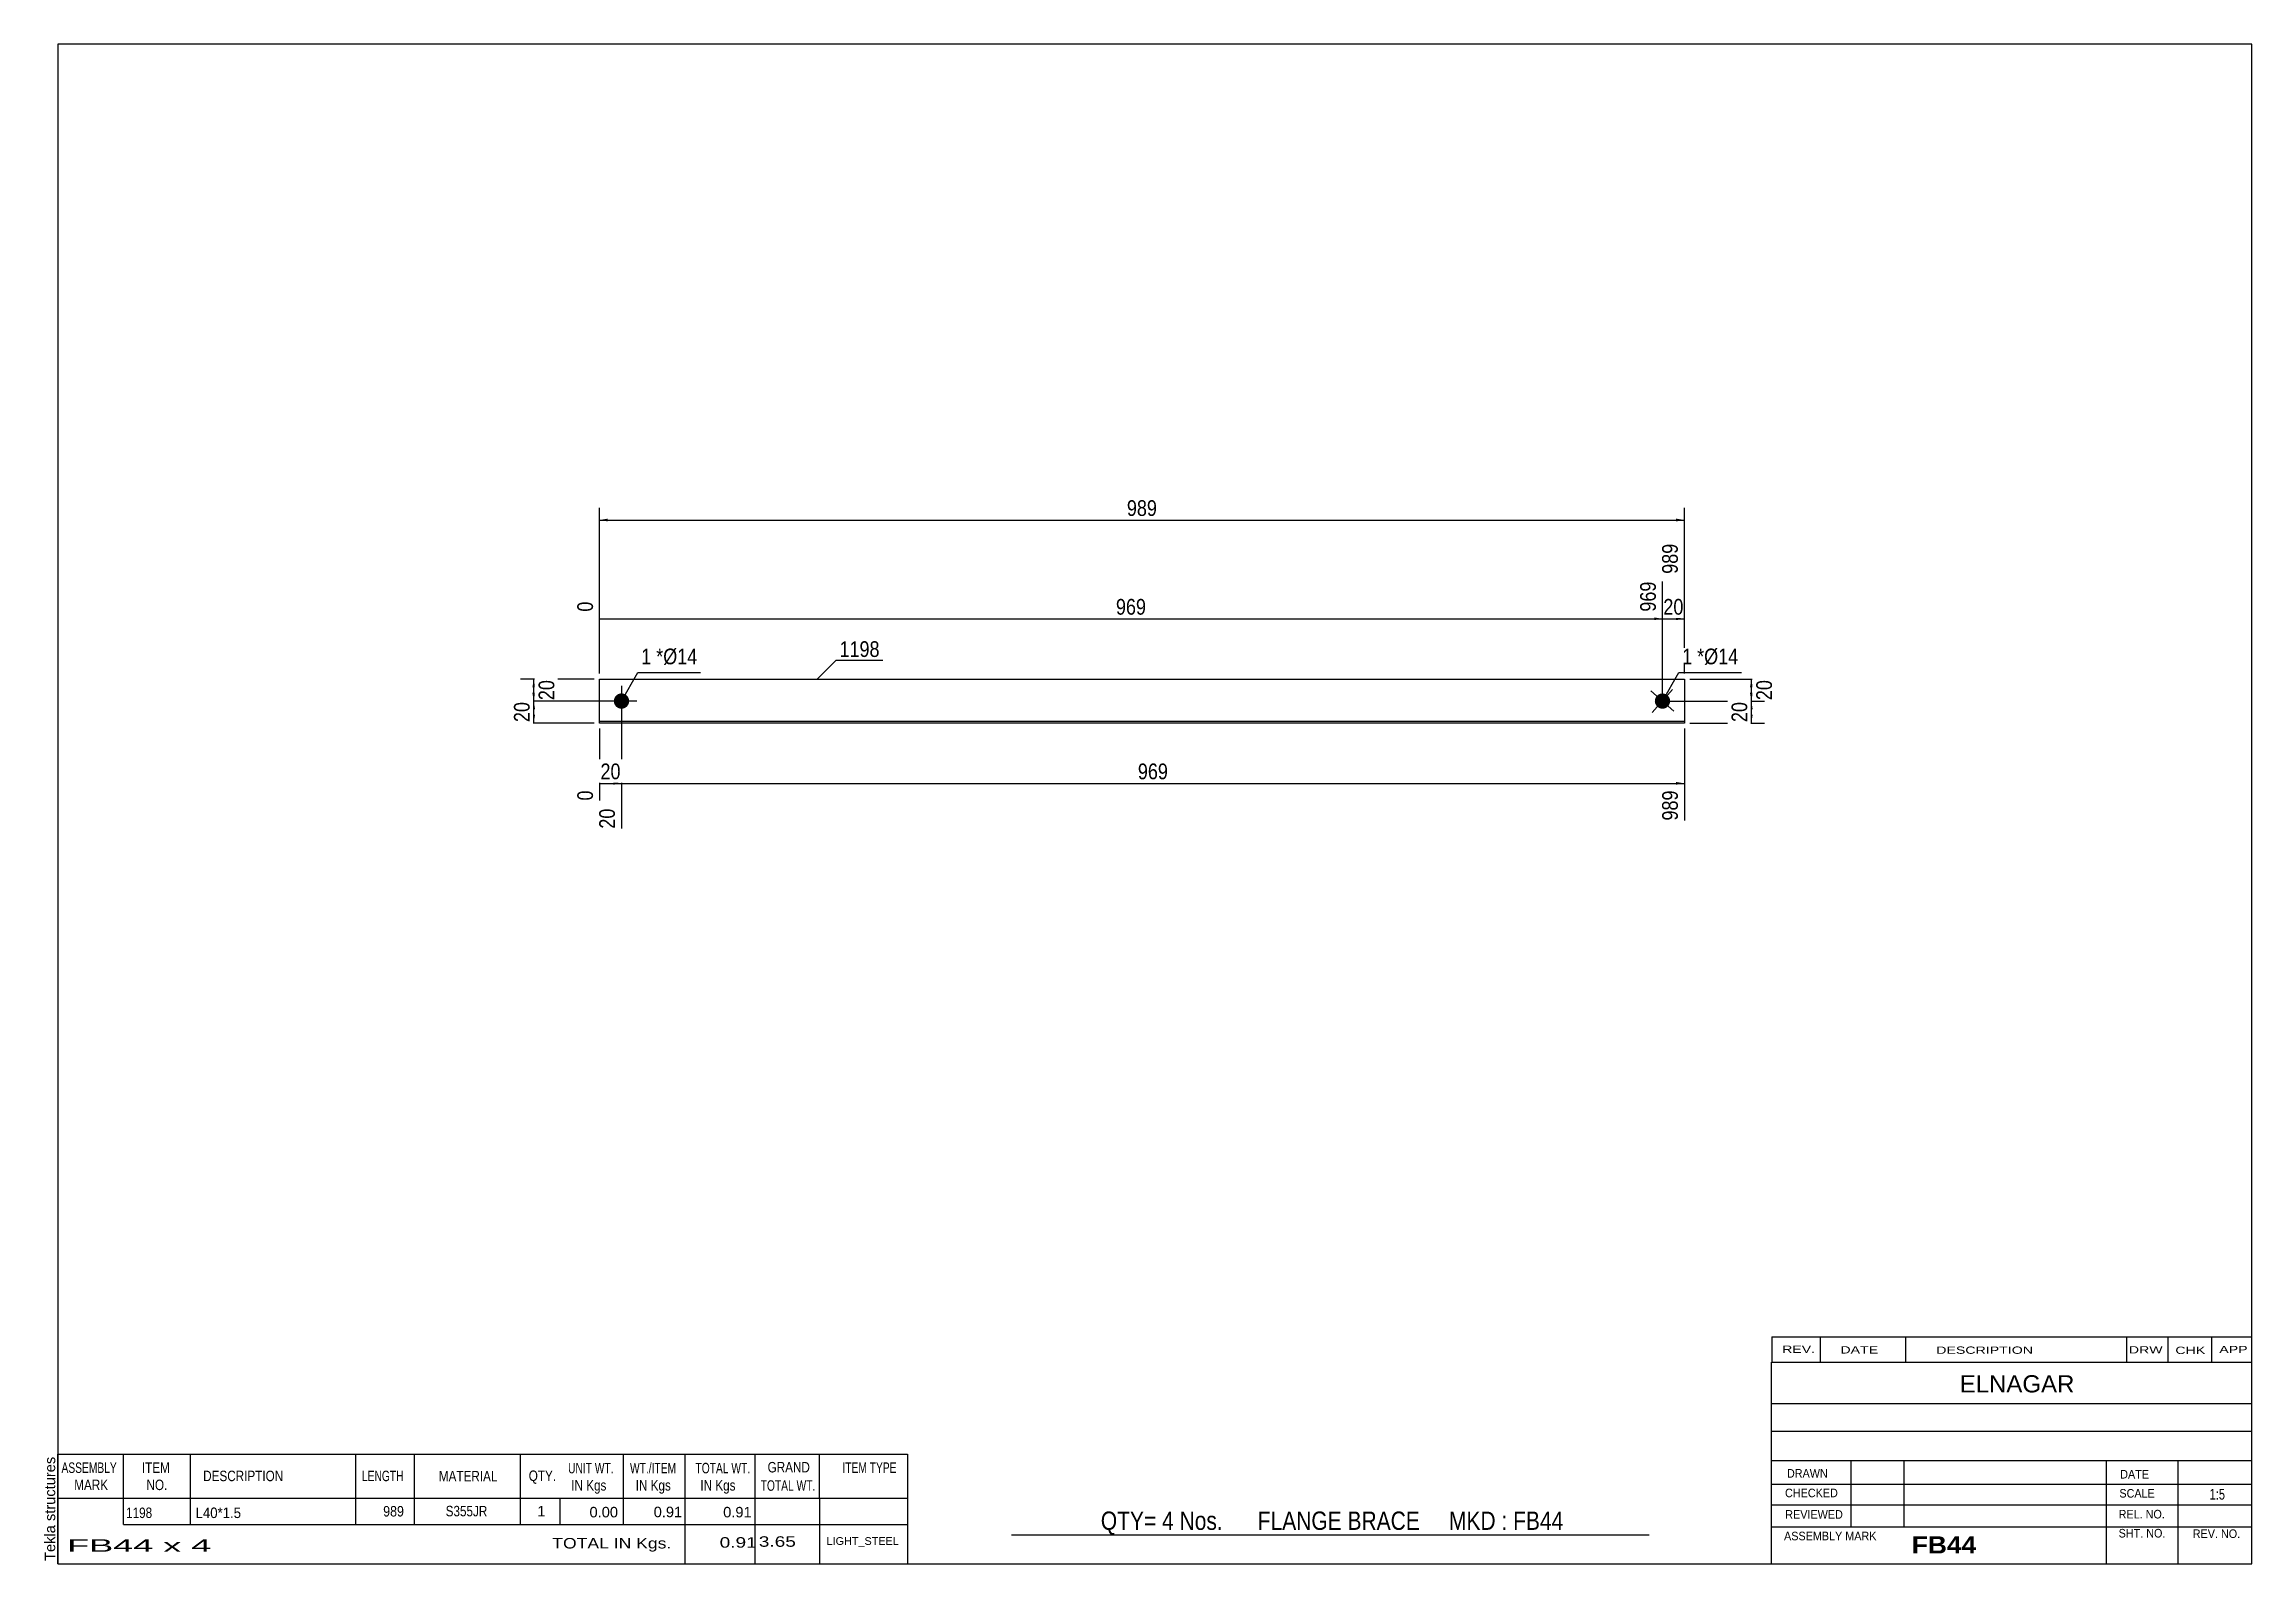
# Model space of a CAD drawing. Header units: millimetres. Extents: x -101 to 301, y -157 to 120.
import ezdxf

# ---------------------------------------------------------------- set-up
doc = ezdxf.new("R2010")
doc.units = ezdxf.units.MM
doc.styles.add('Arial', font='ARIAL.TTF', dxfattribs={"height": 0.2})
doc.styles.add('Arial Bold', font='ARIALBD.TTF', dxfattribs={"height": 0.2})
doc.styles.add('Arial Narrow', font='ARIALN.TTF', dxfattribs={"height": 0.2})

# ---------------------------------------------------------------- blocks, each defined once
blk = doc.blocks.new('Unknown-627373976-1473')
at = {"color": 5, "linetype": 'Continuous'}
for p, q in [((301.25, 119.75), (-98.75, 119.75)), ((-98.75, 119.75), (-98.75, -157.25)), ((301.25, -157.25), (301.25, 119.75)), ((-98.75, -157.25), (301.25, -157.25))]:
    blk.add_line(p, q, dxfattribs=at)
at = {"color": 174, "linetype": 'Continuous', "style": 'Arial'}
blk.add_text('Tekla structures', height=1.9102, rotation=90, dxfattribs=at).set_placement((-99.25, -156.75))
blk = doc.blocks.new('Part-627373976-1227 - 1212')
at = {"color": 2, "linetype": 'Continuous'}
for p, q in [((0, -4), (0, 4)), ((0, 4), (197.79, 4)), ((197.79, 4), (197.79, -4)), ((197.79, -3.7), (0, -3.7)), ((197.79, -4), (0, -4))]:
    blk.add_line(p, q, dxfattribs=at)
blk = doc.blocks.new('Bolt-627373976-1228 - 1212')
at = {"linetype": 'Continuous'}
blk.add_hatch(color=3, dxfattribs=at).paths.add_polyline_path([(192.87, -1.05, -1), (194.71, 1.05, -1)])
at = {"color": 3, "linetype": 'Continuous'}
for p, q in [((195.89, -1.85), (191.68, 1.85)), ((195.63, 2.11), (191.94, -2.11))]:
    blk.add_line(p, q, dxfattribs=at)
blk = doc.blocks.new('Bolt-627373976-1229 - 1212')
at = {"linetype": 'Continuous'}
blk.add_hatch(color=3, dxfattribs=at).paths.add_polyline_path([(4, -1.4, -1), (4, 1.4, -1)])
at = {"color": 3, "linetype": 'Continuous'}
for p, q in [((4, 2.8), (4, -2.8)), ((6.8, 0), (1.2, 0))]:
    blk.add_line(p, q, dxfattribs=at)
blk = doc.blocks.new('StraightDimension-627373976-1234 - 1212')
at = {"linetype": 'Continuous'}
blk.add_hatch(color=7, dxfattribs=at).paths.add_polyline_path([(196.29, 15.25), (197.79, 15), (196.29, 14.75)])
at = {"color": 7, "linetype": 'Continuous'}
for p, q in [((197.79, 5), (197.79, 28.68)), ((193.79, 1), (193.79, 21.78)), ((193.79, 15), (197.79, 15))]:
    blk.add_line(p, q, dxfattribs=at)
at = {"color": 0, "linetype": 'Continuous'}
blk.add_wipeout([(197.19, 29.28), (192.99, 29.28), (192.99, 22.6), (197.19, 22.6)], dxfattribs=at)
at = {"color": 0}
blk.add_wipeout([(198.22, 15.15), (198.22, 19.35), (193.36, 19.35), (193.36, 15.15)], dxfattribs=at)
at = {"color": 3, "linetype": 'Continuous', "style": 'Arial Narrow'}
blk.add_text('989', height=2.863, rotation=90.0002, dxfattribs=at).set_placement((196.59, 23.2))
at = {"color": 3, "style": 'Arial Narrow'}
blk.add_text('20', height=2.863, dxfattribs=at).set_placement((193.96, 15.75))
blk = doc.blocks.new('StraightDimension-627373976-1235 - 1212')
at = {"linetype": 'Continuous'}
blk.add_hatch(color=7, dxfattribs=at).paths.add_polyline_path([(192.29, 15.25), (193.79, 15), (192.29, 14.75)])
at = {"color": 7, "linetype": 'Continuous'}
for p, q in [((193.79, 1), (193.79, 21.78)), ((0, 5), (0, 18.13)), ((0, 15), (193.79, 15))]:
    blk.add_line(p, q, dxfattribs=at)
at = {"color": 0, "linetype": 'Continuous'}
for points in [[(193.19, 22.38), (188.99, 22.38), (188.99, 15.7), (193.19, 15.7)], [(-0.6, 18.73), (-4.8, 18.73), (-4.8, 15.7), (-0.6, 15.7)]]:
    blk.add_wipeout(points, dxfattribs=at)
at = {"color": 0}
blk.add_wipeout([(100.24, 15.15), (100.24, 19.35), (93.55, 19.35), (93.55, 15.15)], dxfattribs=at)
at = {"color": 3, "linetype": 'Continuous', "style": 'Arial Narrow'}
for s, height, p in [('969', 2.863, (192.59, 16.3)), ('0', 2.86, (-1.2, 16.3))]:
    blk.add_text(s, height=height, rotation=90.0002, dxfattribs=at).set_placement(p)
at = {"color": 3, "style": 'Arial Narrow'}
blk.add_text('969', height=2.863, dxfattribs=at).set_placement((94.15, 15.75))
blk = doc.blocks.new('StraightDimension-627373976-1243 - 1212')
at = {"linetype": 'Continuous'}
blk.add_hatch(color=7, dxfattribs=at).paths.add_polyline_path([(196.29, -14.75), (197.79, -15), (196.29, -15.25)])
at = {"color": 7, "linetype": 'Continuous'}
for p, q in [((4, -1), (4, -23.26)), ((197.79, -5), (197.79, -21.78)), ((4, -15), (197.79, -15))]:
    blk.add_line(p, q, dxfattribs=at)
at = {"color": 0}
blk.add_wipeout([(104.24, -14.85), (104.24, -10.65), (97.55, -10.65), (97.55, -14.85)], dxfattribs=at)
at = {"color": 0, "linetype": 'Continuous'}
blk.add_wipeout([(197.19, -15.7), (192.99, -15.7), (192.99, -22.38), (197.19, -22.38)], dxfattribs=at)
at = {"color": 3, "style": 'Arial Narrow'}
blk.add_text('969', height=2.863, dxfattribs=at).set_placement((98.15, -14.25))
at = {"color": 3, "linetype": 'Continuous', "style": 'Arial Narrow'}
blk.add_text('989', height=2.863, rotation=90.0002, dxfattribs=at).set_placement((196.59, -21.78))
blk = doc.blocks.new('StraightDimension-627373976-1244 - 1212')
at = {"linetype": 'Continuous'}
blk.add_hatch(color=7, dxfattribs=at).paths.add_polyline_path([(2.5, -14.75), (4, -15), (2.5, -15.25)])
at = {"color": 7, "linetype": 'Continuous'}
for p, q in [((4, -1), (4, -23.26)), ((0, -5), (0, -18.13)), ((0, -15), (4, -15))]:
    blk.add_line(p, q, dxfattribs=at)
at = {"color": 0}
blk.add_wipeout([(4.43, -14.85), (4.43, -10.65), (-0.43, -10.65), (-0.43, -14.85)], dxfattribs=at)
at = {"color": 0, "linetype": 'Continuous'}
blk.add_wipeout([(3.4, -19), (-0.8, -19), (-0.8, -23.86), (3.4, -23.86)], dxfattribs=at)
blk.add_wipeout([(-0.6, -15.7), (-4.8, -15.7), (-4.8, -18.73), (-0.6, -18.73)], dxfattribs=at)
at = {"color": 3, "style": 'Arial Narrow'}
blk.add_text('20', height=2.863, dxfattribs=at).set_placement((0.17, -14.25))
at = {"color": 3, "linetype": 'Continuous', "style": 'Arial Narrow'}
for s, height, p in [('0', 2.86, (-1.2, -18.13)), ('20', 2.863, (2.8, -23.26))]:
    blk.add_text(s, height=height, rotation=90.0002, dxfattribs=at).set_placement(p)
blk = doc.blocks.new('StraightDimension-627373976-1253 - 1212')
at = {"linetype": 'Continuous'}
for points in [[(1.5, 32.75), (0, 33), (1.5, 33.25)], [(196.29, 33.25), (197.79, 33), (196.29, 32.75)]]:
    blk.add_hatch(color=7, dxfattribs=at).paths.add_polyline_path(points)
at = {"color": 7, "linetype": 'Continuous'}
for p, q in [((0, 5), (0, 35.25)), ((0, 33), (197.79, 33)), ((197.79, 5), (197.79, 35.25))]:
    blk.add_line(p, q, dxfattribs=at)
at = {"color": 0}
blk.add_wipeout([(102.24, 33.15), (102.24, 37.35), (95.55, 37.35), (95.55, 33.15)], dxfattribs=at)
at = {"color": 3, "style": 'Arial Narrow'}
blk.add_text('989', height=2.863, dxfattribs=at).set_placement((96.15, 33.75))
blk = doc.blocks.new('StraightDimension-627373976-1257 - 1212')
at = {"linetype": 'Continuous'}
for points in [[(-12.25, 2.5), (-12, 4), (-11.75, 2.5)], [(-11.75, 1.5), (-12, 0), (-12.25, 1.5)]]:
    blk.add_hatch(color=7, dxfattribs=at).paths.add_polyline_path(points)
at = {"color": 7, "linetype": 'Continuous'}
for p, q in [((-1, 4), (-14.4, 4)), ((-12, 0), (-12, 4)), ((3, 0), (-14.4, 0))]:
    blk.add_line(p, q, dxfattribs=at)
at = {"color": 0}
blk.add_wipeout([(-7.65, 4.43), (-11.85, 4.43), (-11.85, -0.43), (-7.65, -0.43)], dxfattribs=at)
at = {"color": 3, "style": 'Arial Narrow'}
blk.add_text('20', height=2.863, rotation=90.0002, dxfattribs=at).set_placement((-8.25, 0.17))
blk = doc.blocks.new('StraightDimension-627373976-1258 - 1212')
at = {"linetype": 'Continuous'}
for points in [[(-12.25, -1.5), (-12, 0), (-11.75, -1.5)], [(-11.75, -2.5), (-12, -4), (-12.25, -2.5)]]:
    blk.add_hatch(color=7, dxfattribs=at).paths.add_polyline_path(points)
at = {"color": 7, "linetype": 'Continuous'}
for p, q in [((3, 0), (-14.25, 0)), ((-1, -4), (-14.25, -4)), ((-12, -4), (-12, 0))]:
    blk.add_line(p, q, dxfattribs=at)
at = {"color": 0}
blk.add_wipeout([(-12.15, 0.43), (-16.35, 0.43), (-16.35, -4.43), (-12.15, -4.43)], dxfattribs=at)
at = {"color": 3, "style": 'Arial Narrow'}
blk.add_text('20', height=2.863, rotation=90.0002, dxfattribs=at).set_placement((-12.75, -3.83))
blk = doc.blocks.new('StraightDimension-627373976-1267 - 1212')
at = {"linetype": 'Continuous'}
for points in [[(209.75, 2.5), (210, 4), (210.25, 2.5)], [(210.25, 1.5), (210, 0), (209.75, 1.5)]]:
    blk.add_hatch(color=7, dxfattribs=at).paths.add_polyline_path(points)
at = {"color": 7, "linetype": 'Continuous'}
for p, q in [((198.79, 4), (212.25, 4)), ((210, 0), (210, 4)), ((194.79, 0), (212.25, 0))]:
    blk.add_line(p, q, dxfattribs=at)
at = {"color": 0}
blk.add_wipeout([(214.35, 4.43), (210.15, 4.43), (210.15, -0.43), (214.35, -0.43)], dxfattribs=at)
at = {"color": 3, "style": 'Arial Narrow'}
blk.add_text('20', height=2.863, rotation=90.0002, dxfattribs=at).set_placement((213.75, 0.17))
blk = doc.blocks.new('StraightDimension-627373976-1268 - 1212')
at = {"linetype": 'Continuous'}
for points in [[(209.75, -1.5), (210, 0), (210.25, -1.5)], [(210.25, -2.5), (210, -4), (209.75, -2.5)]]:
    blk.add_hatch(color=7, dxfattribs=at).paths.add_polyline_path(points)
at = {"color": 7, "linetype": 'Continuous'}
for p, q in [((194.79, 0), (212.4, 0)), ((198.79, -4), (212.4, -4)), ((210, -4), (210, 0))]:
    blk.add_line(p, q, dxfattribs=at)
at = {"color": 0}
blk.add_wipeout([(209.85, 0.43), (205.65, 0.43), (205.65, -4.43), (209.85, -4.43)], dxfattribs=at)
at = {"color": 3, "style": 'Arial Narrow'}
blk.add_text('20', height=2.863, rotation=90.0002, dxfattribs=at).set_placement((209.25, -3.83))
blk = doc.blocks.new('CBS_CALLOFF-627373976-1497')
at = {"color": 7, "linetype": 'Continuous'}
blk.add_line((75.13, -151.98), (191.36, -152), dxfattribs=at)
at = {"color": 3, "linetype": 'Continuous', "style": 'Arial Narrow'}
blk.add_text('QTY= 4 Nos.      FLANGE BRACE     MKD : FB44', height=3.3405, dxfattribs=at).set_placement((91.39, -151.09))
blk = doc.blocks.new('CBS_BOM-627373976-1496')
at = {"color": 7, "linetype": 'Continuous'}
for p, q in [((-98.78, -145.28), (-98.78, -137.28)), ((-98.78, -137.28), (56.14, -137.28)), ((-86.78, -145.28), (-86.78, -137.28)), ((-74.59, -145.28), (-74.59, -137.28)), ((-44.43, -145.28), (-44.43, -137.28)), ((-33.75, -145.28), (-33.75, -137.28)), ((-14.43, -145.28), (-14.43, -137.28)), ((4.37, -145.28), (4.37, -137.28)), ((15.58, -145.28), (15.58, -137.28)), ((28.37, -145.28), (28.37, -137.28)), ((40.12, -145.28), (40.12, -137.28)), ((56.14, -137.29), (56.14, -145.27)), ((-98.78, -145.28), (56.14, -145.28)), ((-98.78, -150.08), (-98.78, -145.28)), ((-86.78, -150.08), (-86.78, -145.28)), ((-74.59, -150.08), (-74.59, -145.28)), ((-44.43, -150.08), (-44.43, -145.28)), ((-33.75, -150.08), (-33.75, -145.28)), ((-14.43, -150.08), (-14.43, -145.28)), ((-7.17, -150.08), (-7.17, -145.28)), ((4.37, -150.08), (4.37, -145.28)), ((15.58, -150.08), (15.58, -145.28)), ((28.37, -150.08), (28.37, -145.28)), ((40.14, -150.08), (40.14, -145.28)), ((56.14, -145.28), (56.14, -150.08)), ((-98.78, -157.28), (-98.78, -150.1)), ((-86.78, -150.08), (56.14, -150.08)), ((15.58, -157.28), (15.58, -150.1)), ((28.37, -157.28), (28.37, -150.1)), ((40.18, -157.28), (40.18, -150.1)), ((56.14, -150.08), (56.14, -157.28)), ((-98.78, -157.28), (56.14, -157.28))]:
    blk.add_line(p, q, dxfattribs=at)
at = {"color": 3, "linetype": 'Continuous', "style": 'Arial'}
for s, height, width, p in [('ASSEMBLY', 1.91, 0.7, (-98.1, -140.71)), ('ITEM', 1.91, 0.8, (-83.45, -140.71)), ('DESCRIPTION', 1.9102, 0.8, (-72.27, -142.21)), ('LENGTH', 1.91, 0.7, (-43.32, -142.21)), ('MATERIAL', 1.91, 0.8, (-29.3, -142.26)), ('QTY.', 1.91, 0.8, (-12.91, -142.18)), ('UNIT WT.', 1.91, 0.7, (-5.74, -140.78)), ('WT./ITEM', 1.91, 0.7, (5.55, -140.78)), ('TOTAL WT.', 1.91, 0.7, (17.49, -140.78)), ('GRAND', 1.91, 0.8, (30.64, -140.62)), ('ITEM TYPE', 1.91, 0.7, (44.28, -140.7)), ('MARK', 1.91, 0.8, (-95.78, -143.84)), ('NO.', 1.91, 0.8, (-82.6, -143.84)), ('IN Kgs', 1.91, 0.8, (-5.16, -143.92)), ('IN Kgs', 1.91, 0.8, (6.59, -143.92)), ('IN Kgs', 1.91, 0.8, (18.38, -143.92)), ('TOTAL WT.', 1.91, 0.7, (29.38, -143.96))]:
    blk.add_text(s, height=height, dxfattribs=dict(at, width=width)).set_placement(p)
at = {"color": 7, "linetype": 'Continuous', "style": 'Arial'}
for s, width, p in [('1198', 0.8, (-86.32, -148.93)), ('L40*1.5', 0.9, (-73.65, -148.93)), ('989', 0.85, (-39.45, -148.65)), ('S355JR', 0.8, (-28.06, -148.62))]:
    blk.add_text(s, height=1.91, dxfattribs=dict(at, width=width)).set_placement(p)
for s, p in [('1', (-11.34, -148.62)), ('0.00', (-1.83, -148.81)), ('0.91', (9.87, -148.78)), ('0.91', (22.54, -148.81))]:
    blk.add_text(s, height=1.91, dxfattribs=at).set_placement(p)
at = {"color": 6, "linetype": 'Continuous', "style": 'Arial'}
for s, height, width, p in [('FB44 x 4', 2.292, 2.05, (-97.06, -155.09)), ('TOTAL IN Kgs.', 1.9102, 1.2, (-8.62, -154.48)), ('0.91', 1.91, 1.3, (21.9, -154.33)), ('3.65', 1.91, 1.3, (29.04, -154.17))]:
    blk.add_text(s, height=height, dxfattribs=dict(at, width=width)).set_placement(p)
blk.add_text('LIGHT_STEEL', height=1.4135, dxfattribs=at).set_placement((41.39, -153.83))
blk = doc.blocks.new('CBS_NAME_BLOG-627373976-1498')
at = {"color": 7, "linetype": 'Continuous'}
for p, q in [((213.66, -120.5), (301.18, -120.5)), ((213.66, -157.21), (213.66, -120.5)), ((213.66, -128.04), (301.18, -128.04)), ((213.73, -133.09), (301.25, -133.09)), ((213.66, -138.46), (301.18, -138.46)), ((228.18, -150.57), (228.18, -138.47)), ((237.87, -150.54), (237.87, -138.47)), ((274.78, -157.21), (274.78, -138.48)), ((287.83, -157.21), (287.83, -138.47)), ((213.67, -142.76), (301.25, -142.74)), ((213.66, -146.51), (301.18, -146.51)), ((213.66, -150.55), (301.18, -150.55)), ((213.66, -157.25), (301.25, -157.25))]:
    blk.add_line(p, q, dxfattribs=at)
at = {"color": 3, "linetype": 'Continuous', "style": 'Arial'}
blk.add_text('ELNAGAR', height=3.133, dxfattribs=at).set_placement((247.98, -126.03))
at = {"color": 3, "linetype": 'Continuous'}
for s, height, style, width, p in [('DRAWN', 1.566, 'Arial', 0.9, (216.49, -141.57)), ('DATE', 1.566, 'Arial', 0.9, (277.25, -141.73)), ('CHECKED', 1.566, 'Arial', 0.9, (216.14, -145.14)), ('SCALE', 1.566, 'Arial', 0.9, (277.1, -145.21)), ('1:5', 1.957, 'Arial Narrow', 0.9, (293.55, -145.57)), ('REVIEWED', 1.566, 'Arial', 0.9, (216.18, -149.06)), ('REL. NO.', 1.566, 'Arial', 0.9, (276.96, -149.01)), ('ASSEMBLY MARK', 1.5663, 'Arial', 0.9, (215.96, -152.99)), ('FB44', 3.131, 'Arial Bold', 1.1, (239.24, -155.39)), ('SHT. NO.', 1.566, 'Arial', 0.9, (276.96, -152.48)), ('REV. NO.', 1.566, 'Arial', 0.9, (290.48, -152.57))]:
    blk.add_text(s, height=height, dxfattribs=dict(at, style=style, width=width)).set_placement(p)
blk = doc.blocks.new('CBS_REVISION-627373976-1499')
at = {"color": 7, "linetype": 'Continuous'}
for p, q in [((213.74, -115.87), (301.24, -115.87)), ((213.74, -115.87), (213.74, -120.5)), ((222.54, -115.87), (222.54, -120.5)), ((238.13, -115.87), (238.13, -120.44)), ((278.39, -115.87), (278.39, -120.5)), ((285.93, -115.87), (285.93, -120.5)), ((293.88, -115.87), (293.88, -120.5)), ((213.74, -120.5), (301.24, -120.5))]:
    blk.add_line(p, q, dxfattribs=at)
at = {"color": 7, "style": 'Arial Narrow', "width": 1.7}
for s, height, p in [('REV.', 1.326, (215.6, -118.82)), ('DATE', 1.326, (226.23, -118.94)), ('DESCRIPTION', 1.3257, (243.71, -118.99)), ('DRW', 1.326, (278.82, -118.93)), ('CHK', 1.326, (287.31, -119.02)), ('APP', 1.326, (295.31, -118.87))]:
    blk.add_text(s, height=height, dxfattribs=at).set_placement(p)
blk = doc.blocks.new('Mark-627373976-1277 - 1212')
at = {"color": 0}
blk.add_wipeout([(199.22, 6.7), (199.22, 9.7), (197.39, 9.7), (197.39, 6.7)], dxfattribs=at)
blk.add_wipeout([(199.22, 6.7), (199.22, 9.7), (197.39, 9.7), (197.39, 6.7)], dxfattribs=at)
at = {"color": 7, "linetype": 'Continuous'}
blk.add_line((193.79, 0), (196.79, 5.2), dxfattribs=at)
at = {"color": 0}
blk.add_wipeout([(201.39, 6.7), (201.39, 9.7), (200.12, 9.7), (200.12, 6.7)], dxfattribs=at)
blk.add_wipeout([(201.39, 6.7), (201.39, 9.7), (200.12, 9.7), (200.12, 6.7)], dxfattribs=at)
at = {"color": 3, "style": 'Arial Narrow'}
blk.add_text('1', height=2.86, dxfattribs=at).set_placement((197.39, 6.7))
at = {"color": 0}
blk.add_wipeout([(207.61, 6.7), (207.61, 9.7), (201.39, 9.7), (201.39, 6.7)], dxfattribs=at)
blk.add_wipeout([(207.61, 6.7), (207.61, 9.7), (201.39, 9.7), (201.39, 6.7)], dxfattribs=at)
at = {"color": 7, "linetype": 'Continuous'}
blk.add_line((196.79, 5.2), (208.21, 5.2), dxfattribs=at)
at = {"color": 3, "style": 'Arial Narrow'}
for s, height, p in [('*', 2.86, (200.12, 6.7)), ('Ø14', 2.863, (201.39, 6.7))]:
    blk.add_text(s, height=height, dxfattribs=at).set_placement(p)
blk = doc.blocks.new('Mark-627373976-1274 - 1212')
at = {"color": 0}
blk.add_wipeout([(51.06, 8.04), (51.06, 11.04), (43.75, 11.04), (43.75, 8.04)], dxfattribs=at)
blk.add_wipeout([(51.06, 8.04), (51.06, 11.04), (43.75, 11.04), (43.75, 8.04)], dxfattribs=at)
at = {"color": 7, "linetype": 'Continuous'}
for p, q in [((39.62, 3.9), (43.15, 7.44)), ((43.15, 7.44), (51.66, 7.44))]:
    blk.add_line(p, q, dxfattribs=at)
at = {"color": 3, "style": 'Arial Narrow'}
blk.add_text('1198', height=2.863, dxfattribs=at).set_placement((43.75, 8.04))
blk = doc.blocks.new('Mark-627373976-1278 - 1212')
at = {"color": 0}
blk.add_wipeout([(9.43, 6.7), (9.43, 9.7), (7.6, 9.7), (7.6, 6.7)], dxfattribs=at)
blk.add_wipeout([(9.43, 6.7), (9.43, 9.7), (7.6, 9.7), (7.6, 6.7)], dxfattribs=at)
at = {"color": 7, "linetype": 'Continuous'}
blk.add_line((4, 0), (7, 5.2), dxfattribs=at)
at = {"color": 0}
blk.add_wipeout([(11.61, 6.7), (11.61, 9.7), (10.33, 9.7), (10.33, 6.7)], dxfattribs=at)
blk.add_wipeout([(11.61, 6.7), (11.61, 9.7), (10.33, 9.7), (10.33, 6.7)], dxfattribs=at)
at = {"color": 3, "style": 'Arial Narrow'}
blk.add_text('1', height=2.86, dxfattribs=at).set_placement((7.6, 6.7))
at = {"color": 0}
blk.add_wipeout([(17.82, 6.7), (17.82, 9.7), (11.61, 9.7), (11.61, 6.7)], dxfattribs=at)
blk.add_wipeout([(17.82, 6.7), (17.82, 9.7), (11.61, 9.7), (11.61, 6.7)], dxfattribs=at)
at = {"color": 7, "linetype": 'Continuous'}
blk.add_line((7, 5.2), (18.42, 5.2), dxfattribs=at)
at = {"color": 3, "style": 'Arial Narrow'}
for s, height, p in [('*', 2.86, (10.33, 6.7)), ('Ø14', 2.863, (11.61, 6.7))]:
    blk.add_text(s, height=height, dxfattribs=at).set_placement(p)

msp = doc.modelspace()

# ---------------------------------------------------------------- block references
for name in ['Unknown-627373976-1473', 'Part-627373976-1227 - 1212', 'Bolt-627373976-1229 - 1212', 'Bolt-627373976-1228 - 1212', 'CBS_REVISION-627373976-1499', 'CBS_NAME_BLOG-627373976-1498', 'CBS_BOM-627373976-1496', 'CBS_CALLOFF-627373976-1497']:
    msp.add_blockref(name, (0, 0))

# ---------------------------------------------------------------- next in the draw order: block references
msp.add_blockref('StraightDimension-627373976-1234 - 1212', (0, 0))

# ---------------------------------------------------------------- next in the draw order: block references
msp.add_blockref('StraightDimension-627373976-1235 - 1212', (0, 0))

# ---------------------------------------------------------------- next in the draw order: block references
for name in ['StraightDimension-627373976-1253 - 1212', 'StraightDimension-627373976-1243 - 1212']:
    msp.add_blockref(name, (0, 0))

# ---------------------------------------------------------------- next in the draw order: block references
for name in ['Mark-627373976-1274 - 1212', 'StraightDimension-627373976-1267 - 1212', 'StraightDimension-627373976-1244 - 1212']:
    msp.add_blockref(name, (0, 0))

# ---------------------------------------------------------------- next in the draw order: block references
for name in ['StraightDimension-627373976-1257 - 1212', 'StraightDimension-627373976-1268 - 1212']:
    msp.add_blockref(name, (0, 0))

# ---------------------------------------------------------------- next in the draw order: block references
for name in ['Mark-627373976-1277 - 1212', 'StraightDimension-627373976-1258 - 1212']:
    msp.add_blockref(name, (0, 0))

# ---------------------------------------------------------------- next in the draw order: block references
msp.add_blockref('Mark-627373976-1278 - 1212', (0, 0))

doc.saveas('drawing.dxf')
